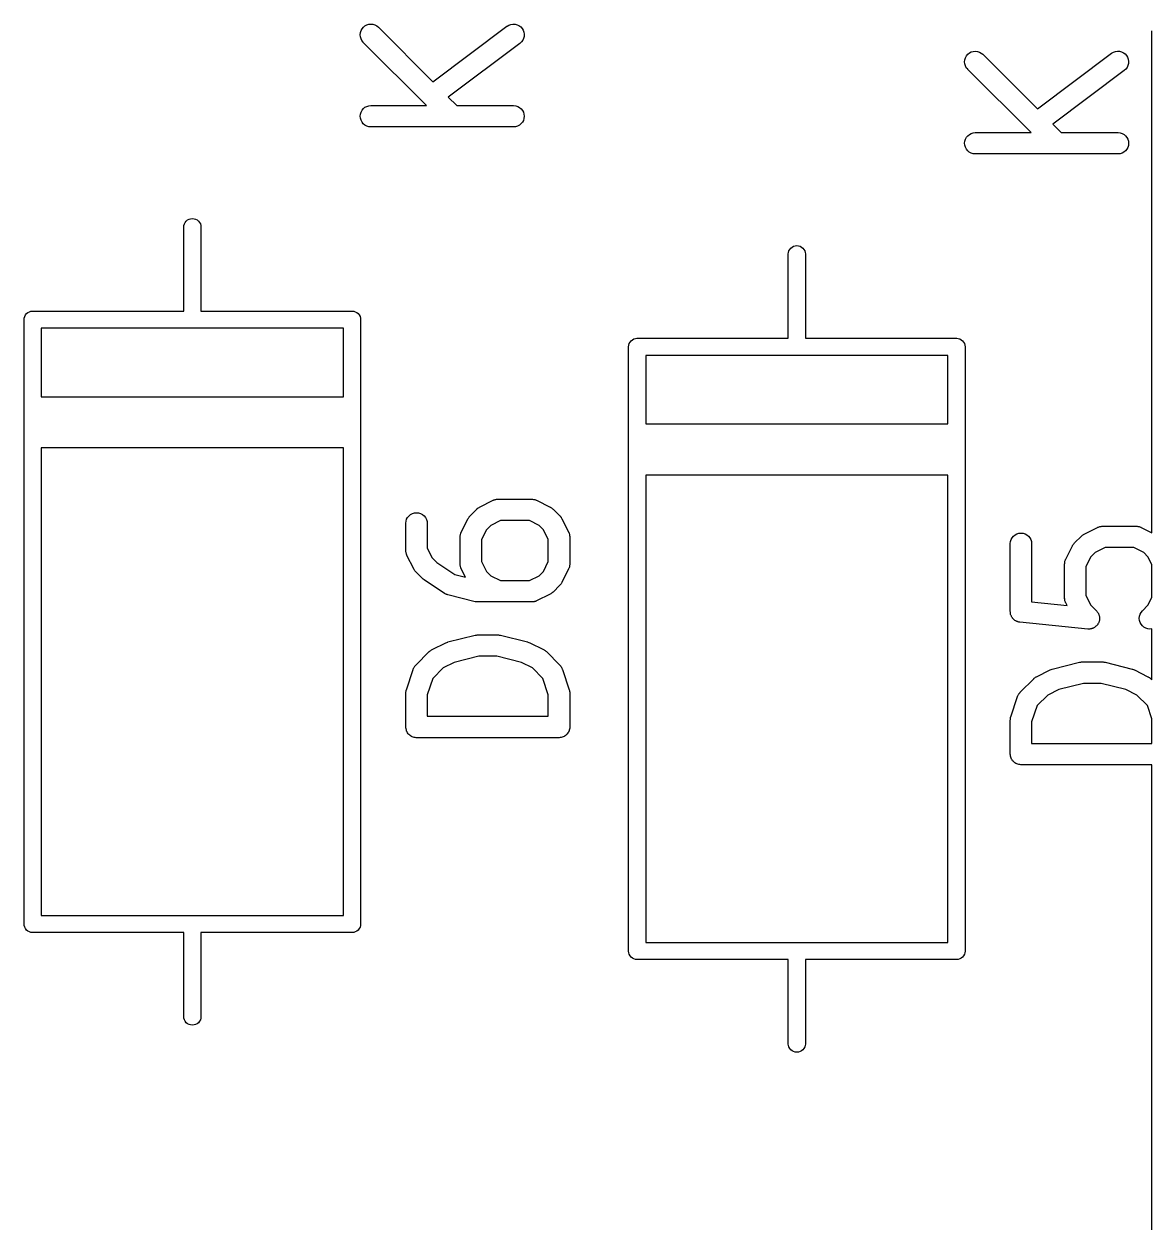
# Model space of a CAD drawing. Extents: x 88 to 197, y -105 to -93.
# Drawn here: x 181.39 to 189.3, y -103.65 to -95.19 of the extents above; entities that cross this region are included whole.
import ezdxf

# ---------------------------------------------------------------- set-up
doc = ezdxf.new("R2010")
doc.units = 0
doc.layers.add('BLACK', color=7, linetype='CONTINUOUS')

msp = doc.modelspace()

# ---------------------------------------------------------------- linework, layer by layer
at = {"layer": 'BLACK', "linetype": 'CONTINUOUS'}
for p, q in [((183.781, -95.1979), (183.794, -95.191)), ((183.794, -95.191), (183.808, -95.1869)), ((183.808, -95.1869), (183.823, -95.1855)), ((183.823, -95.1855), (183.837, -95.187)), ((183.837, -95.187), (183.851, -95.1912)), ((183.851, -95.1912), (183.864, -95.1982)), ((184.791, -95.1924), (184.805, -95.1876)), ((184.805, -95.1876), (184.819, -95.1855)), ((184.819, -95.1855), (184.834, -95.1863)), ((184.834, -95.1863), (184.848, -95.19)), ((184.848, -95.19), (184.861, -95.1963)), ((183.747, -95.2597), (183.749, -95.2451)), ((183.749, -95.2743), (183.747, -95.2597)), ((183.749, -95.2451), (183.753, -95.2312)), ((183.753, -95.2883), (183.749, -95.2743)), ((183.753, -95.2312), (183.76, -95.2183)), ((183.76, -95.2183), (183.77, -95.2071)), ((183.77, -95.2071), (183.781, -95.1979)), ((183.864, -95.1982), (183.875, -95.2074)), ((183.875, -95.2074), (184.258, -95.59)), ((184.258, -95.59), (184.777, -95.2005)), ((184.777, -95.2005), (184.778, -95.1999)), ((184.778, -95.1999), (184.791, -95.1924)), ((184.861, -95.1963), (184.873, -95.205)), ((184.873, -95.205), (184.883, -95.2159)), ((184.883, -95.2159), (184.89, -95.2285)), ((184.89, -95.2285), (184.895, -95.2422)), ((184.897, -95.2713), (184.893, -95.2855)), ((184.895, -95.2422), (184.897, -95.2567)), ((184.897, -95.2567), (184.897, -95.2713)), ((189.3, -95.245), (189.301, -95.2332)), ((189.3, -95.249), (189.3, -95.245)), ((189.3, -95.2501), (189.3, -95.249)), ((189.3, -98.7545), (189.3, -95.2501)), ((183.759, -95.3013), (183.753, -95.2883)), ((183.769, -95.3128), (183.759, -95.3013)), ((183.769, -95.3135), (183.769, -95.3128)), ((184.213, -95.7569), (183.769, -95.3135)), ((184.867, -95.3205), (184.365, -95.6972)), ((184.878, -95.3106), (184.867, -95.3205)), ((184.887, -95.2988), (184.878, -95.3106)), ((184.893, -95.2855), (184.887, -95.2988)), ((187.987, -95.4497), (187.989, -95.4351)), ((187.989, -95.4351), (187.993, -95.4212)), ((187.993, -95.4212), (188, -95.4083)), ((188, -95.4083), (188.01, -95.3971)), ((188.01, -95.3971), (188.021, -95.3879)), ((188.021, -95.3879), (188.034, -95.381)), ((188.034, -95.381), (188.048, -95.3769)), ((188.048, -95.3769), (188.063, -95.3755)), ((188.063, -95.3755), (188.077, -95.377)), ((188.077, -95.377), (188.091, -95.3812)), ((188.091, -95.3812), (188.104, -95.3882)), ((188.104, -95.3882), (188.115, -95.3974)), ((188.115, -95.3974), (188.498, -95.78)), ((188.498, -95.78), (189.017, -95.3905)), ((189.017, -95.3905), (189.018, -95.3899)), ((189.018, -95.3899), (189.031, -95.3824)), ((189.031, -95.3824), (189.045, -95.3776)), ((189.045, -95.3776), (189.059, -95.3755)), ((189.059, -95.3755), (189.074, -95.3763)), ((189.074, -95.3763), (189.088, -95.38)), ((189.088, -95.38), (189.101, -95.3863)), ((189.101, -95.3863), (189.113, -95.395)), ((189.113, -95.395), (189.123, -95.4059)), ((189.123, -95.4059), (189.13, -95.4185)), ((189.13, -95.4185), (189.135, -95.4322)), ((189.135, -95.4322), (189.137, -95.4467)), ((187.989, -95.4643), (187.987, -95.4497)), ((187.993, -95.4783), (187.989, -95.4643)), ((187.999, -95.4913), (187.993, -95.4783)), ((188.009, -95.5028), (187.999, -95.4913)), ((188.009, -95.5035), (188.009, -95.5028)), ((188.453, -95.9469), (188.009, -95.5035)), ((189.107, -95.5105), (188.605, -95.8872)), ((189.118, -95.5006), (189.107, -95.5105)), ((189.127, -95.4888), (189.118, -95.5006)), ((189.133, -95.4755), (189.127, -95.4888)), ((189.137, -95.4613), (189.133, -95.4755)), ((189.137, -95.4467), (189.137, -95.4613)), ((184.365, -95.6972), (184.425, -95.7569)), ((183.76, -95.79), (183.77, -95.7787)), ((183.77, -95.7787), (183.781, -95.7694)), ((183.781, -95.7694), (183.794, -95.7626)), ((183.794, -95.7626), (183.808, -95.7583)), ((183.808, -95.7583), (183.822, -95.7569)), ((183.822, -95.7569), (184.213, -95.7569)), ((184.425, -95.7569), (184.822, -95.7569)), ((184.822, -95.7569), (184.823, -95.7569)), ((184.823, -95.7569), (184.838, -95.7585)), ((184.838, -95.7585), (184.852, -95.763)), ((184.852, -95.763), (184.865, -95.77)), ((184.865, -95.77), (184.876, -95.7794)), ((184.876, -95.7794), (184.885, -95.7908)), ((183.747, -95.8314), (183.749, -95.8168)), ((183.749, -95.846), (183.747, -95.8314)), ((183.749, -95.8168), (183.753, -95.8028)), ((183.753, -95.86), (183.749, -95.846)), ((183.753, -95.8028), (183.76, -95.79)), ((183.76, -95.873), (183.753, -95.86)), ((184.885, -95.7908), (184.892, -95.8038)), ((184.892, -95.861), (184.885, -95.8738)), ((184.892, -95.8038), (184.896, -95.8178)), ((184.896, -95.847), (184.892, -95.861)), ((184.896, -95.8178), (184.897, -95.8324)), ((184.897, -95.8324), (184.896, -95.847)), ((183.769, -95.8844), (183.76, -95.873)), ((183.78, -95.8938), (183.769, -95.8844)), ((183.793, -95.9008), (183.78, -95.8938)), ((183.807, -95.9053), (183.793, -95.9008)), ((183.821, -95.9069), (183.807, -95.9053)), ((183.822, -95.9069), (183.821, -95.9069)), ((184.822, -95.9069), (183.822, -95.9069)), ((184.837, -95.9055), (184.822, -95.9069)), ((184.851, -95.9012), (184.837, -95.9055)), ((184.864, -95.8944), (184.851, -95.9012)), ((184.875, -95.8851), (184.864, -95.8944)), ((184.885, -95.8738), (184.875, -95.8851)), ((188.021, -95.9594), (188.034, -95.9526)), ((188.034, -95.9526), (188.048, -95.9483)), ((188.048, -95.9483), (188.062, -95.9469)), ((188.062, -95.9469), (188.453, -95.9469)), ((188.605, -95.8872), (188.665, -95.9469)), ((188.665, -95.9469), (189.062, -95.9469)), ((189.062, -95.9469), (189.063, -95.9469)), ((189.063, -95.9469), (189.078, -95.9485)), ((189.078, -95.9485), (189.092, -95.953)), ((189.092, -95.953), (189.105, -95.96)), ((187.987, -96.0214), (187.989, -96.0068)), ((187.989, -96.036), (187.987, -96.0214)), ((187.989, -96.0068), (187.993, -95.9928)), ((187.993, -96.05), (187.989, -96.036)), ((187.993, -95.9928), (188, -95.98)), ((188, -95.98), (188.01, -95.9687)), ((188.01, -95.9687), (188.021, -95.9594)), ((189.105, -95.96), (189.116, -95.9694)), ((189.116, -95.9694), (189.125, -95.9808)), ((189.125, -95.9808), (189.132, -95.9938)), ((189.132, -95.9938), (189.136, -96.0078)), ((189.136, -96.037), (189.132, -96.051)), ((189.136, -96.0078), (189.137, -96.0224)), ((189.137, -96.0224), (189.136, -96.037)), ((188, -96.063), (187.993, -96.05)), ((188.009, -96.0744), (188, -96.063)), ((188.02, -96.0838), (188.009, -96.0744)), ((188.033, -96.0908), (188.02, -96.0838)), ((188.047, -96.0953), (188.033, -96.0908)), ((188.061, -96.0969), (188.047, -96.0953)), ((188.062, -96.0969), (188.061, -96.0969)), ((189.062, -96.0969), (188.062, -96.0969)), ((189.077, -96.0955), (189.062, -96.0969)), ((189.091, -96.0912), (189.077, -96.0955)), ((189.104, -96.0844), (189.091, -96.0912)), ((189.115, -96.0751), (189.104, -96.0844)), ((189.125, -96.0638), (189.115, -96.0751)), ((189.132, -96.051), (189.125, -96.0638)), ((182.51, -96.6071), (182.511, -96.5982)), ((182.51, -97.2), (182.51, -96.6071)), ((182.511, -96.5982), (182.514, -96.5869)), ((182.514, -96.5869), (182.52, -96.5765)), ((182.52, -96.5765), (182.527, -96.5674)), ((182.527, -96.5674), (182.537, -96.5599)), ((182.537, -96.5599), (182.547, -96.5543)), ((182.547, -96.5543), (182.558, -96.5509)), ((182.558, -96.5509), (182.57, -96.5497)), ((182.57, -96.5497), (182.582, -96.5509)), ((182.582, -96.5509), (182.593, -96.5543)), ((182.593, -96.5543), (182.603, -96.5599)), ((182.603, -96.5599), (182.613, -96.5674)), ((182.613, -96.5674), (182.62, -96.5765)), ((182.62, -96.5765), (182.626, -96.5869)), ((182.626, -96.5869), (182.629, -96.5982)), ((182.629, -96.5982), (182.63, -96.6071)), ((182.63, -96.6071), (182.63, -97.2)), ((186.75, -96.7971), (186.751, -96.7882)), ((186.75, -97.39), (186.75, -96.7971)), ((186.751, -96.7882), (186.754, -96.7769)), ((186.754, -96.7769), (186.76, -96.7665)), ((186.76, -96.7665), (186.767, -96.7574)), ((186.767, -96.7574), (186.777, -96.7499)), ((186.777, -96.7499), (186.787, -96.7443)), ((186.787, -96.7443), (186.798, -96.7409)), ((186.798, -96.7409), (186.81, -96.7397)), ((186.81, -96.7397), (186.822, -96.7409)), ((186.822, -96.7409), (186.833, -96.7443)), ((186.833, -96.7443), (186.843, -96.7499)), ((186.843, -96.7499), (186.853, -96.7574)), ((186.853, -96.7574), (186.86, -96.7665)), ((186.86, -96.7665), (186.866, -96.7769)), ((186.866, -96.7769), (186.869, -96.7882)), ((186.869, -96.7882), (186.87, -96.7971)), ((186.87, -96.7971), (186.87, -97.39)), ((181.4, -97.2265), (181.407, -97.2174)), ((181.407, -97.2174), (181.417, -97.2099)), ((181.417, -97.2099), (181.427, -97.2043)), ((181.427, -97.2043), (181.438, -97.2009)), ((181.438, -97.2009), (181.447, -97.2)), ((181.447, -97.2), (181.45, -97.1997)), ((181.45, -97.1997), (181.453, -97.2)), ((181.453, -97.2), (182.51, -97.2)), ((182.63, -97.2), (183.687, -97.2)), ((183.687, -97.2), (183.69, -97.1997)), ((183.69, -97.1997), (183.702, -97.2009)), ((183.702, -97.2009), (183.713, -97.2043)), ((183.713, -97.2043), (183.723, -97.2099)), ((183.723, -97.2099), (183.733, -97.2174)), ((183.733, -97.2174), (183.74, -97.2265)), ((181.39, -97.26), (181.391, -97.2482)), ((181.39, -97.2629), (181.39, -97.26)), ((181.39, -97.8571), (181.39, -97.2629)), ((181.391, -97.2482), (181.394, -97.2369)), ((181.394, -97.2369), (181.4, -97.2265)), ((183.74, -97.2265), (183.746, -97.2369)), ((183.746, -97.2369), (183.749, -97.2482)), ((183.749, -97.2482), (183.75, -97.2556)), ((183.75, -97.2556), (183.75, -97.26)), ((183.75, -97.26), (183.75, -97.2629)), ((183.75, -97.2629), (183.75, -97.8571)), ((182.567, -97.32), (181.51, -97.32)), ((181.51, -97.32), (181.51, -97.8)), ((182.57, -97.3203), (182.567, -97.32)), ((182.573, -97.32), (182.57, -97.3203)), ((183.63, -97.32), (182.573, -97.32)), ((183.63, -97.8), (183.63, -97.32)), ((185.667, -97.3943), (185.678, -97.3909)), ((185.678, -97.3909), (185.687, -97.39)), ((185.687, -97.39), (185.69, -97.3897)), ((185.69, -97.3897), (185.693, -97.39)), ((185.693, -97.39), (186.75, -97.39)), ((186.87, -97.39), (187.927, -97.39)), ((187.927, -97.39), (187.93, -97.3897)), ((187.93, -97.3897), (187.933, -97.39)), ((187.933, -97.39), (187.942, -97.3909)), ((187.942, -97.3909), (187.953, -97.3943)), ((185.63, -97.45), (185.631, -97.4382)), ((185.63, -97.4529), (185.63, -97.45)), ((185.63, -98.0471), (185.63, -97.4529)), ((185.631, -97.4382), (185.634, -97.4269)), ((185.634, -97.4269), (185.64, -97.4165)), ((185.64, -97.4165), (185.647, -97.4074)), ((185.647, -97.4074), (185.657, -97.3999)), ((185.657, -97.3999), (185.667, -97.3943)), ((187.953, -97.3943), (187.963, -97.3999)), ((187.963, -97.3999), (187.973, -97.4074)), ((187.973, -97.4074), (187.98, -97.4165)), ((187.98, -97.4165), (187.986, -97.4269)), ((187.986, -97.4269), (187.989, -97.4382)), ((187.989, -97.4382), (187.99, -97.45)), ((187.99, -97.45), (187.99, -97.4529)), ((187.99, -97.4529), (187.99, -98.0471)), ((186.807, -97.51), (185.75, -97.51)), ((185.75, -97.51), (185.75, -97.99)), ((186.81, -97.5103), (186.807, -97.51)), ((186.813, -97.51), (186.81, -97.5103)), ((187.87, -97.51), (186.813, -97.51)), ((187.87, -97.99), (187.87, -97.51)), ((181.51, -97.8), (183.63, -97.8)), ((181.39, -97.86), (181.39, -97.8571)), ((181.39, -97.8629), (181.39, -97.86)), ((181.39, -97.9771), (181.39, -97.8629)), ((183.75, -97.8571), (183.75, -97.86)), ((183.75, -97.86), (183.75, -97.8629)), ((183.75, -97.8629), (183.75, -97.9771)), ((181.39, -97.98), (181.39, -97.9771)), ((181.39, -97.9829), (181.39, -97.98)), ((181.39, -98.0971), (181.39, -97.9829)), ((183.75, -97.9771), (183.75, -97.98)), ((183.75, -97.98), (183.75, -97.9829)), ((183.75, -97.9829), (183.75, -98.0971)), ((185.63, -98.05), (185.63, -98.0471)), ((185.63, -98.0529), (185.63, -98.05)), ((185.63, -98.1671), (185.63, -98.0529)), ((185.75, -97.99), (187.87, -97.99)), ((187.99, -98.0471), (187.99, -98.05)), ((187.99, -98.05), (187.99, -98.0529)), ((187.99, -98.0529), (187.99, -98.1671)), ((181.39, -98.1), (181.39, -98.0971)), ((181.39, -98.1029), (181.39, -98.1)), ((181.39, -101.497), (181.39, -98.1029)), ((183.75, -98.0971), (183.75, -98.1)), ((183.75, -98.1), (183.75, -98.1029)), ((183.75, -98.1029), (183.75, -101.497)), ((181.51, -98.16), (181.51, -101.44)), ((183.63, -98.16), (181.51, -98.16)), ((183.63, -101.44), (183.63, -98.16)), ((185.63, -98.17), (185.63, -98.1671)), ((185.63, -98.1729), (185.63, -98.17)), ((185.63, -98.2871), (185.63, -98.1729)), ((187.99, -98.1671), (187.99, -98.17)), ((187.99, -98.17), (187.99, -98.1729)), ((187.99, -98.1729), (187.99, -98.2871)), ((185.63, -98.29), (185.63, -98.2871)), ((185.63, -98.2929), (185.63, -98.29)), ((185.63, -101.687), (185.63, -98.2929)), ((187.99, -98.2871), (187.99, -98.29)), ((187.99, -98.29), (187.99, -98.2929)), ((187.99, -98.2929), (187.99, -101.687)), ((185.75, -98.35), (185.75, -101.63)), ((187.87, -98.35), (185.75, -98.35)), ((187.87, -101.63), (187.87, -98.35)), ((184.581, -98.5771), (184.585, -98.5748)), ((184.585, -98.5748), (184.68, -98.5272)), ((184.68, -98.5272), (184.681, -98.5267)), ((184.681, -98.5267), (184.683, -98.526)), ((184.683, -98.526), (184.685, -98.5249)), ((184.685, -98.5249), (184.69, -98.5235)), ((184.69, -98.5235), (184.695, -98.5217)), ((184.695, -98.5217), (184.697, -98.5214)), ((184.697, -98.5214), (184.699, -98.5207)), ((184.699, -98.5207), (184.704, -98.5202)), ((184.704, -98.5202), (184.709, -98.5194)), ((184.709, -98.5194), (184.712, -98.5195)), ((184.712, -98.5195), (184.714, -98.5193)), ((184.714, -98.5193), (184.952, -98.5193)), ((184.952, -98.5193), (184.953, -98.5193)), ((184.953, -98.5193), (184.955, -98.5195)), ((184.955, -98.5195), (184.957, -98.5195)), ((184.957, -98.5195), (184.962, -98.5204)), ((184.962, -98.5204), (184.967, -98.5209)), ((184.967, -98.5209), (184.97, -98.5216)), ((184.97, -98.5216), (184.972, -98.522)), ((184.972, -98.522), (184.977, -98.5238)), ((184.977, -98.5238), (184.981, -98.5253)), ((184.981, -98.5253), (184.983, -98.5264)), ((184.983, -98.5264), (184.985, -98.5272)), ((184.985, -98.5272), (185.081, -98.5748)), ((185.081, -98.5748), (185.082, -98.5753)), ((185.082, -98.5753), (185.085, -98.5776)), ((184.069, -98.6739), (184.073, -98.66)), ((184.073, -98.66), (184.08, -98.6471)), ((184.08, -98.6471), (184.09, -98.6359)), ((184.09, -98.6359), (184.101, -98.6268)), ((184.101, -98.6268), (184.114, -98.62)), ((184.114, -98.62), (184.128, -98.6159)), ((184.128, -98.6159), (184.143, -98.6145)), ((184.143, -98.6145), (184.157, -98.6161)), ((184.157, -98.6161), (184.171, -98.6204)), ((184.171, -98.6204), (184.184, -98.6273)), ((184.184, -98.6273), (184.196, -98.6367)), ((184.196, -98.6367), (184.205, -98.648)), ((184.205, -98.648), (184.212, -98.6609)), ((184.212, -98.6609), (184.216, -98.675)), ((184.456, -98.7512), (184.504, -98.656)), ((184.504, -98.655), (184.507, -98.6515)), ((184.504, -98.656), (184.504, -98.655)), ((184.507, -98.6515), (184.509, -98.6478)), ((184.509, -98.6478), (184.511, -98.6454)), ((184.511, -98.6454), (184.512, -98.6428)), ((184.512, -98.6428), (184.515, -98.6397)), ((184.515, -98.6397), (184.518, -98.6365)), ((184.518, -98.6365), (184.566, -98.5889)), ((184.566, -98.5881), (184.57, -98.5855)), ((184.566, -98.5889), (184.566, -98.5881)), ((184.57, -98.5855), (184.573, -98.5826)), ((184.573, -98.5826), (184.575, -98.581)), ((184.575, -98.581), (184.578, -98.579)), ((184.578, -98.579), (184.581, -98.5771)), ((185.085, -98.5776), (185.089, -98.5796)), ((185.089, -98.5796), (185.091, -98.5816)), ((185.091, -98.5816), (185.094, -98.5833)), ((185.094, -98.5833), (185.097, -98.5862)), ((185.097, -98.5862), (185.1, -98.5889)), ((185.1, -98.5889), (185.148, -98.6365)), ((185.148, -98.6365), (185.149, -98.6372)), ((185.149, -98.6372), (185.151, -98.6405)), ((185.151, -98.6405), (185.154, -98.6436)), ((185.154, -98.6436), (185.156, -98.6462)), ((185.156, -98.6462), (185.158, -98.6487)), ((185.158, -98.6487), (185.16, -98.6524)), ((185.16, -98.6524), (185.162, -98.656)), ((185.162, -98.656), (185.209, -98.7512)), ((184.067, -98.6885), (184.069, -98.6739)), ((184.067, -98.6895), (184.067, -98.6885)), ((184.067, -98.88), (184.067, -98.6895)), ((184.216, -98.675), (184.217, -98.6895)), ((184.217, -98.6895), (184.217, -98.8623)), ((184.633, -98.7339), (184.598, -98.8025)), ((184.663, -98.7035), (184.633, -98.7339)), ((184.732, -98.6693), (184.663, -98.7035)), ((184.934, -98.6693), (184.732, -98.6693)), ((185.003, -98.7035), (184.934, -98.6693)), ((185.033, -98.7339), (185.003, -98.7035)), ((185.067, -98.8025), (185.033, -98.7339)), ((188.825, -98.7648), (188.92, -98.7172)), ((188.92, -98.7172), (188.921, -98.7167)), ((188.921, -98.7167), (188.923, -98.716)), ((188.923, -98.716), (188.925, -98.7149)), ((188.925, -98.7149), (188.93, -98.7135)), ((188.93, -98.7135), (188.935, -98.7117)), ((188.935, -98.7117), (188.937, -98.7114)), ((188.937, -98.7114), (188.939, -98.7107)), ((188.939, -98.7107), (188.944, -98.7102)), ((188.944, -98.7102), (188.949, -98.7094)), ((188.949, -98.7094), (188.952, -98.7095)), ((188.952, -98.7095), (188.954, -98.7093)), ((188.954, -98.7093), (189.192, -98.7093)), ((189.192, -98.7093), (189.193, -98.7093)), ((189.193, -98.7093), (189.195, -98.7095)), ((189.195, -98.7095), (189.197, -98.7095)), ((189.197, -98.7095), (189.202, -98.7104)), ((189.202, -98.7104), (189.207, -98.7109)), ((189.207, -98.7109), (189.21, -98.7116)), ((189.21, -98.7116), (189.212, -98.712)), ((189.212, -98.712), (189.217, -98.7138)), ((189.217, -98.7138), (189.221, -98.7154)), ((189.221, -98.7154), (189.223, -98.7164)), ((189.223, -98.7164), (189.225, -98.7172)), ((189.225, -98.7172), (189.3, -98.7545)), ((184.448, -98.7837), (184.449, -98.7815)), ((184.448, -98.7848), (184.448, -98.7837)), ((184.448, -98.9752), (184.448, -98.7848)), ((184.449, -98.7743), (184.45, -98.7692)), ((184.449, -98.7793), (184.449, -98.7743)), ((184.449, -98.7815), (184.449, -98.7793)), ((184.45, -98.7692), (184.451, -98.7671)), ((184.451, -98.7649), (184.453, -98.7601)), ((184.451, -98.7671), (184.451, -98.7649)), ((184.453, -98.7601), (184.454, -98.7552)), ((184.454, -98.7552), (184.455, -98.7533)), ((184.455, -98.7533), (184.456, -98.7512)), ((184.598, -98.8025), (184.598, -98.9575)), ((185.067, -98.9575), (185.067, -98.8025)), ((185.209, -98.7512), (185.21, -98.7522)), ((185.21, -98.7522), (185.211, -98.7542)), ((185.211, -98.7542), (185.212, -98.7562)), ((185.212, -98.7562), (185.213, -98.7611)), ((185.213, -98.7611), (185.215, -98.7659)), ((185.215, -98.7659), (185.215, -98.7681)), ((185.215, -98.7681), (185.216, -98.7702)), ((185.216, -98.7702), (185.216, -98.7753)), ((185.216, -98.7753), (185.217, -98.7804)), ((185.217, -98.7804), (185.217, -98.7826)), ((185.217, -98.7826), (185.217, -98.7848)), ((185.217, -98.7848), (185.217, -98.9752)), ((188.307, -98.8309), (188.309, -98.8163)), ((188.309, -98.8163), (188.313, -98.8024)), ((188.313, -98.8024), (188.32, -98.7895)), ((188.32, -98.7895), (188.33, -98.7783)), ((188.33, -98.7783), (188.341, -98.7691)), ((188.341, -98.7691), (188.354, -98.7624)), ((188.354, -98.7624), (188.368, -98.7582)), ((188.368, -98.7582), (188.383, -98.7569)), ((188.383, -98.7569), (188.397, -98.7584)), ((188.397, -98.7584), (188.411, -98.7628)), ((188.411, -98.7628), (188.424, -98.7697)), ((188.424, -98.7697), (188.436, -98.7791)), ((188.436, -98.7791), (188.445, -98.7904)), ((188.445, -98.7904), (188.452, -98.8033)), ((188.452, -98.8033), (188.456, -98.8173)), ((188.456, -98.8173), (188.457, -98.8319)), ((188.752, -98.8328), (188.755, -98.8297)), ((188.755, -98.8297), (188.758, -98.8265)), ((188.758, -98.8265), (188.806, -98.7789)), ((188.806, -98.7781), (188.81, -98.7755)), ((188.806, -98.7789), (188.806, -98.7781)), ((188.81, -98.7755), (188.813, -98.7726)), ((188.813, -98.7726), (188.815, -98.7709)), ((188.815, -98.7709), (188.818, -98.769)), ((188.818, -98.769), (188.821, -98.7671)), ((188.821, -98.7671), (188.825, -98.7648)), ((184.068, -98.8822), (184.067, -98.88)), ((184.068, -98.8844), (184.068, -98.8822)), ((184.068, -98.8895), (184.068, -98.8844)), ((184.069, -98.8946), (184.068, -98.8895)), ((184.069, -98.8967), (184.069, -98.8946)), ((184.07, -98.8989), (184.069, -98.8967)), ((184.072, -98.9037), (184.07, -98.8989)), ((184.073, -98.9086), (184.072, -98.9037)), ((184.074, -98.9105), (184.073, -98.9086)), ((184.075, -98.9126), (184.074, -98.9105)), ((184.075, -98.9135), (184.075, -98.9126)), ((184.123, -99.0088), (184.075, -98.9135)), ((184.217, -98.8623), (184.252, -98.9308)), ((188.307, -98.8319), (188.307, -98.8309)), ((188.307, -99.3081), (188.307, -98.8319)), ((188.457, -98.8319), (188.457, -99.2402)), ((188.696, -98.9412), (188.744, -98.846)), ((188.744, -98.845), (188.747, -98.8415)), ((188.744, -98.846), (188.744, -98.845)), ((188.747, -98.8415), (188.749, -98.8378)), ((188.749, -98.8378), (188.751, -98.8354)), ((188.751, -98.8354), (188.752, -98.8328)), ((188.903, -98.8935), (188.873, -98.9239)), ((188.972, -98.8593), (188.903, -98.8935)), ((189.174, -98.8593), (188.972, -98.8593)), ((189.243, -98.8935), (189.174, -98.8593)), ((189.273, -98.9239), (189.243, -98.8935)), ((184.252, -98.9308), (184.285, -98.9646)), ((184.285, -98.9646), (184.411, -99.0485)), ((184.449, -98.9774), (184.448, -98.9752)), ((184.448, -98.9796), (184.449, -98.9774)), ((184.449, -98.9847), (184.448, -98.9796)), ((184.45, -98.9898), (184.449, -98.9847)), ((184.45, -98.9919), (184.45, -98.9898)), ((184.451, -98.9941), (184.45, -98.9919)), ((184.453, -98.9989), (184.451, -98.9941)), ((184.454, -99.0038), (184.453, -98.9989)), ((184.598, -98.9575), (184.633, -99.026)), ((185.033, -99.026), (185.067, -98.9575)), ((185.215, -98.9951), (185.213, -98.9999)), ((185.216, -98.9908), (185.215, -98.9929)), ((185.215, -98.9929), (185.215, -98.9951)), ((185.217, -98.9807), (185.216, -98.9857)), ((185.216, -98.9857), (185.216, -98.9908)), ((185.217, -98.9752), (185.217, -98.9763)), ((185.217, -98.9763), (185.217, -98.9785)), ((185.217, -98.9785), (185.217, -98.9807)), ((188.688, -98.9737), (188.689, -98.9715)), ((188.688, -98.9748), (188.688, -98.9737)), ((188.688, -99.2129), (188.688, -98.9748)), ((188.689, -98.9643), (188.69, -98.9592)), ((188.689, -98.9693), (188.689, -98.9643)), ((188.689, -98.9715), (188.689, -98.9693)), ((188.69, -98.9592), (188.691, -98.9571)), ((188.691, -98.9549), (188.693, -98.9501)), ((188.691, -98.9571), (188.691, -98.9549)), ((188.693, -98.9501), (188.694, -98.9452)), ((188.694, -98.9452), (188.695, -98.9433)), ((188.695, -98.9433), (188.696, -98.9412)), ((188.873, -98.9239), (188.838, -98.9925)), ((188.838, -98.9925), (188.838, -99.1952)), ((189.3, -98.9777), (189.273, -98.9239)), ((189.3, -99.2099), (189.3, -98.9777)), ((184.125, -99.0123), (184.123, -99.0088)), ((184.127, -99.0161), (184.125, -99.0123)), ((184.129, -99.0185), (184.127, -99.0161)), ((184.131, -99.0212), (184.129, -99.0185)), ((184.134, -99.0242), (184.131, -99.0212)), ((184.136, -99.0275), (184.134, -99.0242)), ((184.137, -99.0283), (184.136, -99.0275)), ((184.185, -99.0759), (184.137, -99.0283)), ((184.19, -99.0802), (184.185, -99.0759)), ((184.195, -99.0847), (184.19, -99.0802)), ((184.411, -99.0485), (184.485, -99.067)), ((184.455, -99.0058), (184.454, -99.0038)), ((184.456, -99.0078), (184.455, -99.0058)), ((184.456, -99.0088), (184.456, -99.0078)), ((184.485, -99.067), (184.456, -99.0088)), ((184.633, -99.026), (184.663, -99.0565)), ((184.663, -99.0565), (184.732, -99.0907)), ((184.934, -99.0907), (185.003, -99.0565)), ((185.003, -99.0565), (185.033, -99.026)), ((185.209, -99.0088), (185.162, -99.104)), ((185.21, -99.0067), (185.209, -99.0088)), ((185.211, -99.0048), (185.21, -99.0067)), ((185.213, -98.9999), (185.211, -99.0048)), ((184.196, -99.0852), (184.195, -99.0847)), ((184.196, -99.0853), (184.196, -99.0852)), ((184.196, -99.0852), (184.196, -99.0852)), ((184.196, -99.0852), (184.196, -99.0852)), ((184.339, -99.1805), (184.196, -99.0853)), ((184.732, -99.0907), (184.934, -99.0907)), ((185.148, -99.1235), (185.1, -99.1711)), ((185.15, -99.1203), (185.148, -99.1235)), ((185.153, -99.1172), (185.15, -99.1203)), ((185.155, -99.1146), (185.153, -99.1172)), ((185.157, -99.1122), (185.155, -99.1146)), ((185.159, -99.1085), (185.157, -99.1122)), ((185.161, -99.105), (185.159, -99.1085)), ((185.162, -99.104), (185.161, -99.105)), ((184.343, -99.1829), (184.339, -99.1805)), ((184.348, -99.1855), (184.343, -99.1829)), ((184.35, -99.1863), (184.348, -99.1855)), ((184.352, -99.1874), (184.35, -99.1863)), ((184.357, -99.1888), (184.352, -99.1874)), ((184.361, -99.1906), (184.357, -99.1888)), ((184.362, -99.1909), (184.361, -99.1906)), ((184.553, -99.2385), (184.362, -99.1909)), ((184.554, -99.2387), (184.553, -99.2385)), ((184.555, -99.2391), (184.554, -99.2387)), ((184.561, -99.2397), (184.555, -99.2391)), ((184.567, -99.2406), (184.561, -99.2397)), ((184.569, -99.2406), (184.567, -99.2406)), ((184.57, -99.2407), (184.569, -99.2406)), ((184.571, -99.2407), (184.57, -99.2407)), ((184.952, -99.2407), (184.571, -99.2407)), ((184.954, -99.2405), (184.952, -99.2407)), ((184.956, -99.2406), (184.954, -99.2405)), ((184.961, -99.2398), (184.956, -99.2406)), ((184.966, -99.2393), (184.961, -99.2398)), ((184.969, -99.2386), (184.966, -99.2393)), ((184.971, -99.2383), (184.969, -99.2386)), ((184.976, -99.2365), (184.971, -99.2383)), ((184.98, -99.2351), (184.976, -99.2365)), ((184.982, -99.234), (184.98, -99.2351)), ((184.985, -99.2333), (184.982, -99.234)), ((185.081, -99.1852), (184.985, -99.2328)), ((184.985, -99.2328), (184.985, -99.2333)), ((185.084, -99.1829), (185.081, -99.1852)), ((185.088, -99.181), (185.084, -99.1829)), ((185.09, -99.179), (185.088, -99.181)), ((185.093, -99.1774), (185.09, -99.179)), ((185.096, -99.1745), (185.093, -99.1774)), ((185.099, -99.1719), (185.096, -99.1745)), ((185.1, -99.1711), (185.099, -99.1719)), ((188.457, -99.2402), (188.706, -99.265)), ((188.689, -99.2151), (188.688, -99.2129)), ((188.688, -99.2173), (188.689, -99.2151)), ((188.689, -99.2223), (188.688, -99.2173)), ((188.69, -99.2274), (188.689, -99.2223)), ((188.69, -99.2295), (188.69, -99.2274)), ((188.691, -99.2317), (188.69, -99.2295)), ((188.693, -99.2365), (188.691, -99.2317)), ((188.694, -99.2414), (188.693, -99.2365)), ((188.695, -99.2434), (188.694, -99.2414)), ((188.696, -99.2455), (188.695, -99.2434)), ((188.696, -99.2464), (188.696, -99.2455)), ((188.706, -99.265), (188.696, -99.2464)), ((188.838, -99.1952), (188.873, -99.2637)), ((189.273, -99.2637), (189.3, -99.2099)), ((188.308, -99.3114), (188.307, -99.3081)), ((188.308, -99.3147), (188.308, -99.3114)), ((188.308, -99.3187), (188.308, -99.3147)), ((188.309, -99.3227), (188.308, -99.3187)), ((188.31, -99.3259), (188.309, -99.3227)), ((188.31, -99.3291), (188.31, -99.3259)), ((188.312, -99.3328), (188.31, -99.3291)), ((188.313, -99.3367), (188.312, -99.3328)), ((188.315, -99.3396), (188.313, -99.3367)), ((188.873, -99.2637), (188.912, -99.3027)), ((188.912, -99.3027), (188.912, -99.3034)), ((188.912, -99.3034), (188.915, -99.3062)), ((188.915, -99.3062), (188.917, -99.3088)), ((188.917, -99.3088), (188.919, -99.312)), ((188.919, -99.312), (188.921, -99.3149)), ((188.921, -99.3149), (188.923, -99.3181)), ((188.923, -99.3181), (188.925, -99.3211)), ((188.925, -99.3211), (188.926, -99.3246)), ((188.926, -99.3246), (188.928, -99.3279)), ((188.928, -99.3279), (188.929, -99.3313)), ((188.929, -99.3313), (188.931, -99.3347)), ((188.931, -99.3347), (188.931, -99.3383)), ((189.214, -99.3409), (189.218, -99.3269)), ((189.218, -99.3269), (189.225, -99.314)), ((189.225, -99.314), (189.234, -99.3027)), ((189.234, -99.3027), (189.273, -99.2637)), ((188.316, -99.3427), (188.315, -99.3396)), ((188.318, -99.3461), (188.316, -99.3427)), ((188.32, -99.3496), (188.318, -99.3461)), ((188.322, -99.3522), (188.32, -99.3496)), ((188.324, -99.355), (188.322, -99.3522)), ((188.327, -99.3578), (188.324, -99.355)), ((188.329, -99.3609), (188.327, -99.3578)), ((188.332, -99.3631), (188.329, -99.3609)), ((188.334, -99.3655), (188.332, -99.3631)), ((188.337, -99.3677), (188.334, -99.3655)), ((188.34, -99.3703), (188.337, -99.3677)), ((188.343, -99.3719), (188.34, -99.3703)), ((188.346, -99.3737), (188.343, -99.3719)), ((188.35, -99.3753), (188.346, -99.3737)), ((188.353, -99.3772), (188.35, -99.3753)), ((188.357, -99.3782), (188.353, -99.3772)), ((188.36, -99.3795), (188.357, -99.3782)), ((188.363, -99.3804), (188.36, -99.3795)), ((188.367, -99.3816), (188.363, -99.3804)), ((188.371, -99.3819), (188.367, -99.3816)), ((188.374, -99.3826), (188.371, -99.3819)), ((188.375, -99.3827), (188.374, -99.3826)), ((188.851, -99.4303), (188.375, -99.3827)), ((188.894, -99.422), (188.89, -99.4234)), ((188.897, -99.42), (188.894, -99.422)), ((188.9, -99.4183), (188.897, -99.42)), ((188.903, -99.416), (188.9, -99.4183)), ((188.906, -99.4139), (188.903, -99.416)), ((188.908, -99.4114), (188.906, -99.4139)), ((188.911, -99.4091), (188.908, -99.4114)), ((188.914, -99.4063), (188.911, -99.4091)), ((188.916, -99.4036), (188.914, -99.4063)), ((188.918, -99.4006), (188.916, -99.4036)), ((188.921, -99.3979), (188.918, -99.4006)), ((188.922, -99.3946), (188.921, -99.3979)), ((188.924, -99.3915), (188.922, -99.3946)), ((188.926, -99.3882), (188.924, -99.3915)), ((188.928, -99.385), (188.926, -99.3882)), ((188.929, -99.3815), (188.928, -99.385)), ((188.93, -99.378), (188.929, -99.3815)), ((188.931, -99.3745), (188.93, -99.378)), ((188.931, -99.3383), (188.932, -99.3419)), ((188.932, -99.3711), (188.931, -99.3745)), ((188.932, -99.3419), (188.933, -99.3455)), ((188.933, -99.3637), (188.932, -99.3674)), ((188.932, -99.3674), (188.932, -99.3711)), ((188.933, -99.3455), (188.933, -99.3491)), ((188.933, -99.3491), (188.933, -99.3528)), ((188.933, -99.3528), (188.934, -99.3565)), ((188.934, -99.3565), (188.933, -99.3601)), ((188.933, -99.3601), (188.933, -99.3637)), ((189.212, -99.3555), (189.214, -99.3409)), ((189.214, -99.37), (189.212, -99.3555)), ((189.218, -99.3841), (189.214, -99.37)), ((189.225, -99.397), (189.218, -99.3841)), ((189.234, -99.4084), (189.225, -99.397)), ((189.245, -99.4177), (189.234, -99.4084)), ((189.258, -99.4248), (189.245, -99.4177)), ((184.362, -99.5215), (184.553, -99.4739)), ((184.553, -99.4739), (184.554, -99.4737)), ((184.554, -99.4737), (184.555, -99.4735)), ((184.555, -99.4735), (184.556, -99.4731)), ((184.556, -99.4731), (184.562, -99.4725)), ((184.562, -99.4725), (184.568, -99.4717)), ((184.568, -99.4717), (184.57, -99.4718)), ((184.57, -99.4718), (184.571, -99.4717)), ((184.571, -99.4717), (184.714, -99.4717)), ((184.714, -99.4717), (184.715, -99.4717)), ((184.715, -99.4717), (184.716, -99.4718)), ((184.716, -99.4718), (184.718, -99.4718)), ((184.718, -99.4718), (184.723, -99.4726)), ((184.723, -99.4726), (184.729, -99.4733)), ((184.729, -99.4733), (184.731, -99.4737)), ((184.731, -99.4737), (184.732, -99.4739)), ((184.732, -99.4739), (184.922, -99.5215)), ((188.855, -99.4303), (188.851, -99.4303)), ((188.858, -99.4307), (188.855, -99.4303)), ((188.862, -99.4304), (188.858, -99.4307)), ((188.866, -99.4304), (188.862, -99.4304)), ((188.869, -99.4297), (188.866, -99.4304)), ((188.873, -99.4293), (188.869, -99.4297)), ((188.876, -99.4283), (188.873, -99.4293)), ((188.88, -99.4276), (188.876, -99.4283)), ((188.883, -99.4262), (188.88, -99.4276)), ((188.887, -99.4252), (188.883, -99.4262)), ((188.89, -99.4234), (188.887, -99.4252)), ((189.272, -99.4291), (189.258, -99.4248)), ((189.286, -99.4307), (189.272, -99.4291)), ((189.3, -99.4295), (189.286, -99.4307)), ((189.3, -99.7863), (189.3, -99.4295)), ((184.137, -99.6841), (184.232, -99.5889)), ((184.232, -99.5889), (184.233, -99.5881)), ((184.233, -99.5881), (184.236, -99.5855)), ((184.236, -99.5855), (184.239, -99.5826)), ((184.239, -99.5826), (184.242, -99.581)), ((184.242, -99.581), (184.244, -99.579)), ((184.244, -99.579), (184.248, -99.5771)), ((184.248, -99.5771), (184.252, -99.5748)), ((184.252, -99.5748), (184.347, -99.5272)), ((184.347, -99.5272), (184.348, -99.5267)), ((184.348, -99.5264), (184.355, -99.5241)), ((184.348, -99.5266), (184.348, -99.5264)), ((184.348, -99.5267), (184.348, -99.5266)), ((184.355, -99.5241), (184.362, -99.5217)), ((184.362, -99.5216), (184.362, -99.5215)), ((184.362, -99.5217), (184.362, -99.5216)), ((184.922, -99.5215), (184.923, -99.5218)), ((184.923, -99.5218), (184.924, -99.5219)), ((184.924, -99.5219), (184.924, -99.522)), ((184.924, -99.522), (184.931, -99.5245)), ((184.931, -99.5245), (184.937, -99.5269)), ((184.937, -99.5269), (184.938, -99.5271)), ((184.938, -99.5271), (184.938, -99.5272)), ((184.938, -99.5272), (185.033, -99.5748)), ((185.033, -99.5748), (185.034, -99.5753)), ((185.034, -99.5753), (185.038, -99.5776)), ((185.038, -99.5776), (185.041, -99.5796)), ((185.041, -99.5796), (185.044, -99.5816)), ((185.044, -99.5816), (185.046, -99.5833)), ((185.046, -99.5833), (185.049, -99.5862)), ((185.049, -99.5862), (185.053, -99.5889)), ((185.053, -99.5889), (185.148, -99.6841)), ((184.407, -99.665), (184.33, -99.7035)), ((184.58, -99.6217), (184.407, -99.665)), ((184.705, -99.6217), (184.58, -99.6217)), ((184.878, -99.665), (184.705, -99.6217)), ((184.955, -99.7035), (184.878, -99.665)), ((188.602, -99.7115), (188.793, -99.6639)), ((188.793, -99.6639), (188.794, -99.6637)), ((188.794, -99.6637), (188.795, -99.6635)), ((188.795, -99.6635), (188.796, -99.6631)), ((188.796, -99.6631), (188.802, -99.6625)), ((188.802, -99.6625), (188.808, -99.6617)), ((188.808, -99.6617), (188.81, -99.6618)), ((188.81, -99.6618), (188.811, -99.6617)), ((188.811, -99.6617), (188.954, -99.6617)), ((188.954, -99.6617), (188.955, -99.6617)), ((188.955, -99.6617), (188.956, -99.6618)), ((188.956, -99.6618), (188.958, -99.6618)), ((188.958, -99.6618), (188.963, -99.6626)), ((188.963, -99.6626), (188.969, -99.6633)), ((188.969, -99.6633), (188.971, -99.6637)), ((188.971, -99.6637), (188.972, -99.6639)), ((188.972, -99.6639), (189.162, -99.7115)), ((184.071, -99.8563), (184.119, -99.7134)), ((184.119, -99.7124), (184.12, -99.7104)), ((184.119, -99.7134), (184.119, -99.7124)), ((184.12, -99.7104), (184.121, -99.7083)), ((184.121, -99.7083), (184.123, -99.7038)), ((184.123, -99.7038), (184.125, -99.6991)), ((184.125, -99.6991), (184.127, -99.6974)), ((184.127, -99.6974), (184.128, -99.6954)), ((184.128, -99.6954), (184.131, -99.6915)), ((184.131, -99.6915), (184.134, -99.6873)), ((184.134, -99.6873), (184.136, -99.6858)), ((184.136, -99.6858), (184.137, -99.6841)), ((184.33, -99.7035), (184.256, -99.7777)), ((185.029, -99.7777), (184.955, -99.7035)), ((185.148, -99.6841), (185.149, -99.6849)), ((185.149, -99.6849), (185.15, -99.6866)), ((185.15, -99.6866), (185.152, -99.6881)), ((185.152, -99.6881), (185.154, -99.6923)), ((185.154, -99.6923), (185.158, -99.6963)), ((185.158, -99.6963), (185.159, -99.6982)), ((185.159, -99.6982), (185.16, -99.7001)), ((185.16, -99.7001), (185.162, -99.7047)), ((185.162, -99.7047), (185.164, -99.7093)), ((185.164, -99.7093), (185.165, -99.7114)), ((185.165, -99.7114), (185.166, -99.7134)), ((185.166, -99.7134), (185.214, -99.8563)), ((188.492, -99.7648), (188.587, -99.7172)), ((188.587, -99.7172), (188.588, -99.7167)), ((188.588, -99.7164), (188.595, -99.7141)), ((188.588, -99.7166), (188.588, -99.7164)), ((188.588, -99.7167), (188.588, -99.7166)), ((188.595, -99.7141), (188.602, -99.7117)), ((188.602, -99.7116), (188.602, -99.7115)), ((188.602, -99.7117), (188.602, -99.7116)), ((189.162, -99.7115), (189.163, -99.7118)), ((189.163, -99.7118), (189.164, -99.7119)), ((189.164, -99.7119), (189.164, -99.712)), ((189.164, -99.712), (189.171, -99.7145)), ((189.171, -99.7145), (189.177, -99.7169)), ((189.177, -99.7169), (189.178, -99.7171)), ((189.178, -99.7171), (189.178, -99.7172)), ((189.178, -99.7172), (189.273, -99.7648)), ((184.256, -99.7777), (184.217, -99.8922)), ((185.067, -99.8922), (185.029, -99.7777)), ((188.377, -99.8741), (188.472, -99.7789)), ((188.472, -99.7789), (188.473, -99.7781)), ((188.473, -99.7781), (188.476, -99.7755)), ((188.476, -99.7755), (188.479, -99.7726)), ((188.479, -99.7726), (188.482, -99.7709)), ((188.482, -99.7709), (188.484, -99.769)), ((188.484, -99.769), (188.488, -99.7671)), ((188.488, -99.7671), (188.492, -99.7648)), ((188.82, -99.8117), (188.647, -99.855)), ((188.945, -99.8117), (188.82, -99.8117)), ((189.118, -99.855), (188.945, -99.8117)), ((189.273, -99.7648), (189.274, -99.7653)), ((189.274, -99.7653), (189.278, -99.7676)), ((189.278, -99.7676), (189.281, -99.7696)), ((189.281, -99.7696), (189.284, -99.7716)), ((189.284, -99.7716), (189.286, -99.7733)), ((189.286, -99.7733), (189.289, -99.7762)), ((189.289, -99.7762), (189.293, -99.7789)), ((189.293, -99.7789), (189.3, -99.7863)), ((184.067, -99.879), (184.068, -99.8748)), ((184.067, -99.88), (184.067, -99.879)), ((184.067, -100.118), (184.067, -99.88)), ((184.068, -99.8706), (184.069, -99.8675)), ((184.068, -99.8748), (184.068, -99.8706)), ((184.069, -99.8644), (184.07, -99.8604)), ((184.069, -99.8675), (184.069, -99.8644)), ((184.07, -99.8604), (184.071, -99.8563)), ((184.217, -99.8922), (184.217, -100.043)), ((185.067, -100.043), (185.067, -99.8922)), ((185.214, -99.8563), (185.214, -99.8573)), ((185.214, -99.8573), (185.215, -99.8614)), ((185.215, -99.8614), (185.216, -99.8654)), ((185.216, -99.8654), (185.216, -99.8685)), ((185.216, -99.8685), (185.217, -99.8716)), ((185.217, -99.8716), (185.217, -99.8758)), ((185.217, -99.8758), (185.217, -99.88)), ((185.217, -99.88), (185.217, -100.118)), ((188.311, -100.046), (188.359, -99.9034)), ((188.359, -99.9024), (188.36, -99.9004)), ((188.359, -99.9034), (188.359, -99.9024)), ((188.36, -99.9004), (188.361, -99.8983)), ((188.361, -99.8983), (188.363, -99.8938)), ((188.363, -99.8938), (188.365, -99.8892)), ((188.365, -99.8892), (188.367, -99.8874)), ((188.367, -99.8874), (188.368, -99.8854)), ((188.368, -99.8854), (188.371, -99.8815)), ((188.371, -99.8815), (188.374, -99.8773)), ((188.374, -99.8773), (188.376, -99.8758)), ((188.376, -99.8758), (188.377, -99.8741)), ((188.57, -99.8935), (188.496, -99.9677)), ((188.647, -99.855), (188.57, -99.8935)), ((189.195, -99.8935), (189.118, -99.855)), ((189.269, -99.9677), (189.195, -99.8935)), ((188.496, -99.9677), (188.457, -100.082)), ((189.3, -100.06), (189.269, -99.9677)), ((184.217, -100.043), (185.067, -100.043)), ((188.307, -100.069), (188.308, -100.065)), ((188.307, -100.07), (188.307, -100.069)), ((188.307, -100.308), (188.307, -100.07)), ((188.308, -100.061), (188.309, -100.058)), ((188.308, -100.065), (188.308, -100.061)), ((188.309, -100.054), (188.31, -100.05)), ((188.309, -100.058), (188.309, -100.054)), ((188.31, -100.05), (188.311, -100.046)), ((188.457, -100.082), (188.457, -100.233)), ((189.3, -100.233), (189.3, -100.06)), ((184.068, -100.125), (184.067, -100.118)), ((184.069, -100.132), (184.068, -100.125)), ((184.069, -100.133), (184.069, -100.132)), ((184.069, -100.132), (184.069, -100.132)), ((184.071, -100.139), (184.069, -100.133)), ((184.073, -100.146), (184.071, -100.139)), ((184.073, -100.147), (184.073, -100.146)), ((184.073, -100.146), (184.073, -100.146)), ((184.076, -100.153), (184.073, -100.147)), ((184.08, -100.159), (184.076, -100.153)), ((184.08, -100.16), (184.08, -100.159)), ((184.08, -100.159), (184.08, -100.159)), ((184.084, -100.165), (184.08, -100.16)), ((184.089, -100.171), (184.084, -100.165)), ((184.095, -100.175), (184.089, -100.171)), ((184.089, -100.171), (184.089, -100.171)), ((184.089, -100.171), (184.089, -100.171)), ((184.1, -100.18), (184.095, -100.175)), ((184.107, -100.184), (184.1, -100.18)), ((184.1, -100.18), (184.1, -100.18)), ((184.1, -100.18), (184.1, -100.18)), ((184.113, -100.187), (184.107, -100.184)), ((185.177, -100.184), (185.171, -100.187)), ((185.183, -100.181), (185.177, -100.184)), ((185.184, -100.181), (185.183, -100.181)), ((185.189, -100.176), (185.184, -100.181)), ((185.184, -100.181), (185.184, -100.181)), ((185.195, -100.172), (185.189, -100.176)), ((185.2, -100.166), (185.195, -100.171)), ((185.195, -100.171), (185.195, -100.171)), ((185.195, -100.171), (185.195, -100.172)), ((185.204, -100.16), (185.2, -100.166)), ((185.205, -100.16), (185.204, -100.16)), ((185.204, -100.16), (185.204, -100.16)), ((185.208, -100.154), (185.205, -100.16)), ((185.211, -100.148), (185.208, -100.154)), ((185.212, -100.147), (185.211, -100.147)), ((185.211, -100.147), (185.211, -100.148)), ((185.214, -100.14), (185.212, -100.147)), ((185.216, -100.134), (185.214, -100.14)), ((185.217, -100.126), (185.216, -100.133)), ((185.216, -100.133), (185.216, -100.133)), ((185.216, -100.133), (185.216, -100.134)), ((185.217, -100.118), (185.217, -100.119)), ((185.217, -100.119), (185.217, -100.119)), ((185.217, -100.119), (185.217, -100.119)), ((185.217, -100.119), (185.217, -100.119)), ((185.217, -100.119), (185.217, -100.126)), ((184.12, -100.189), (184.113, -100.187)), ((184.113, -100.187), (184.113, -100.187)), ((184.113, -100.187), (184.113, -100.187)), ((184.127, -100.191), (184.12, -100.189)), ((184.127, -100.192), (184.127, -100.191)), ((184.127, -100.191), (184.127, -100.191)), ((184.134, -100.192), (184.127, -100.192)), ((184.141, -100.193), (184.134, -100.192)), ((184.142, -100.193), (184.141, -100.193)), ((185.142, -100.193), (184.142, -100.193)), ((184.142, -100.193), (184.142, -100.193)), ((184.142, -100.193), (184.142, -100.193)), ((184.142, -100.193), (184.142, -100.193)), ((185.149, -100.192), (185.142, -100.193)), ((185.156, -100.192), (185.149, -100.192)), ((185.157, -100.192), (185.156, -100.192)), ((185.164, -100.19), (185.157, -100.192)), ((185.157, -100.192), (185.157, -100.192)), ((185.17, -100.188), (185.164, -100.19)), ((185.171, -100.188), (185.17, -100.188)), ((185.171, -100.187), (185.171, -100.188)), ((188.457, -100.233), (189.3, -100.233)), ((188.308, -100.315), (188.307, -100.308)), ((188.309, -100.322), (188.308, -100.315)), ((188.309, -100.323), (188.309, -100.322)), ((188.309, -100.322), (188.309, -100.322)), ((188.311, -100.329), (188.309, -100.323)), ((188.313, -100.336), (188.311, -100.329)), ((188.313, -100.337), (188.313, -100.336)), ((188.313, -100.336), (188.313, -100.336)), ((188.316, -100.343), (188.313, -100.337)), ((188.32, -100.349), (188.316, -100.343)), ((188.32, -100.35), (188.32, -100.349)), ((188.32, -100.349), (188.32, -100.349)), ((188.324, -100.355), (188.32, -100.35)), ((188.329, -100.361), (188.324, -100.355)), ((188.335, -100.365), (188.329, -100.361)), ((188.329, -100.361), (188.329, -100.361)), ((188.329, -100.361), (188.329, -100.361)), ((188.34, -100.37), (188.335, -100.365)), ((188.347, -100.374), (188.34, -100.37)), ((188.34, -100.37), (188.34, -100.37)), ((188.34, -100.37), (188.34, -100.37)), ((188.353, -100.377), (188.347, -100.374)), ((188.36, -100.379), (188.353, -100.377)), ((188.353, -100.377), (188.353, -100.377)), ((188.353, -100.377), (188.353, -100.377)), ((188.367, -100.381), (188.36, -100.379)), ((188.367, -100.382), (188.367, -100.381)), ((188.367, -100.381), (188.367, -100.381)), ((188.374, -100.382), (188.367, -100.382)), ((188.381, -100.383), (188.374, -100.382)), ((188.382, -100.383), (188.381, -100.383)), ((189.3, -100.383), (188.382, -100.383)), ((188.382, -100.383), (188.382, -100.383)), ((188.382, -100.383), (188.382, -100.383)), ((188.382, -100.383), (188.382, -100.383)), ((189.3, -103.612), (189.3, -100.383)), ((181.51, -101.44), (182.567, -101.44)), ((182.567, -101.44), (182.57, -101.44)), ((182.57, -101.44), (182.573, -101.44)), ((182.573, -101.44), (183.63, -101.44)), ((181.39, -101.5), (181.39, -101.497)), ((181.391, -101.512), (181.39, -101.5)), ((181.394, -101.523), (181.391, -101.512)), ((181.4, -101.533), (181.394, -101.523)), ((181.407, -101.543), (181.4, -101.533)), ((183.74, -101.533), (183.733, -101.543)), ((183.746, -101.523), (183.74, -101.533)), ((183.749, -101.512), (183.746, -101.523)), ((183.75, -101.5), (183.749, -101.512)), ((183.75, -101.497), (183.75, -101.5)), ((181.417, -101.55), (181.407, -101.543)), ((181.427, -101.556), (181.417, -101.55)), ((181.438, -101.559), (181.427, -101.556)), ((181.447, -101.56), (181.438, -101.559)), ((181.45, -101.56), (181.447, -101.56)), ((181.447, -101.56), (181.447, -101.56)), ((181.453, -101.56), (181.45, -101.56)), ((182.51, -101.56), (181.453, -101.56)), ((182.51, -102.153), (182.51, -101.56)), ((183.687, -101.56), (182.63, -101.56)), ((182.63, -101.56), (182.63, -102.153)), ((183.69, -101.56), (183.687, -101.56)), ((183.693, -101.56), (183.69, -101.56)), ((183.702, -101.559), (183.693, -101.56)), ((183.693, -101.56), (183.693, -101.56)), ((183.713, -101.556), (183.702, -101.559)), ((183.723, -101.55), (183.713, -101.556)), ((183.733, -101.543), (183.723, -101.55)), ((185.63, -101.69), (185.63, -101.687)), ((185.631, -101.702), (185.63, -101.69)), ((185.634, -101.713), (185.631, -101.702)), ((185.75, -101.63), (186.807, -101.63)), ((186.807, -101.63), (186.81, -101.63)), ((186.81, -101.63), (186.813, -101.63)), ((186.813, -101.63), (187.87, -101.63)), ((187.989, -101.702), (187.986, -101.713)), ((187.99, -101.69), (187.989, -101.702)), ((187.99, -101.687), (187.99, -101.69)), ((185.64, -101.723), (185.634, -101.713)), ((185.647, -101.733), (185.64, -101.723)), ((185.657, -101.74), (185.647, -101.733)), ((185.667, -101.746), (185.657, -101.74)), ((185.678, -101.749), (185.667, -101.746)), ((185.687, -101.75), (185.678, -101.749)), ((185.69, -101.75), (185.687, -101.75)), ((185.687, -101.75), (185.687, -101.75)), ((185.693, -101.75), (185.69, -101.75)), ((186.75, -101.75), (185.693, -101.75)), ((186.75, -102.343), (186.75, -101.75)), ((187.927, -101.75), (186.87, -101.75)), ((186.87, -101.75), (186.87, -102.343)), ((187.93, -101.75), (187.927, -101.75)), ((187.933, -101.75), (187.93, -101.75)), ((187.942, -101.749), (187.933, -101.75)), ((187.933, -101.75), (187.933, -101.75)), ((187.953, -101.746), (187.942, -101.749)), ((187.963, -101.74), (187.953, -101.746)), ((187.973, -101.733), (187.963, -101.74)), ((187.98, -101.723), (187.973, -101.733)), ((187.986, -101.713), (187.98, -101.723)), ((182.511, -102.162), (182.51, -102.153)), ((182.514, -102.173), (182.511, -102.162)), ((182.52, -102.183), (182.514, -102.173)), ((182.527, -102.193), (182.52, -102.183)), ((182.537, -102.2), (182.527, -102.193)), ((182.547, -102.206), (182.537, -102.2)), ((182.558, -102.209), (182.547, -102.206)), ((182.57, -102.21), (182.558, -102.209)), ((182.582, -102.209), (182.57, -102.21)), ((182.593, -102.206), (182.582, -102.209)), ((182.603, -102.2), (182.593, -102.206)), ((182.613, -102.193), (182.603, -102.2)), ((182.62, -102.183), (182.613, -102.193)), ((182.626, -102.173), (182.62, -102.183)), ((182.629, -102.162), (182.626, -102.173)), ((182.63, -102.153), (182.629, -102.162)), ((186.751, -102.352), (186.75, -102.343)), ((186.754, -102.363), (186.751, -102.352)), ((186.76, -102.373), (186.754, -102.363)), ((186.767, -102.383), (186.76, -102.373)), ((186.777, -102.39), (186.767, -102.383)), ((186.853, -102.383), (186.843, -102.39)), ((186.86, -102.373), (186.853, -102.383)), ((186.866, -102.363), (186.86, -102.373)), ((186.869, -102.352), (186.866, -102.363)), ((186.87, -102.343), (186.869, -102.352)), ((186.787, -102.396), (186.777, -102.39)), ((186.798, -102.399), (186.787, -102.396)), ((186.81, -102.4), (186.798, -102.399)), ((186.822, -102.399), (186.81, -102.4)), ((186.833, -102.396), (186.822, -102.399)), ((186.843, -102.39), (186.833, -102.396)), ((189.3, -103.615), (189.3, -103.612)), ((189.3, -103.618), (189.3, -103.615)), ((189.3, -103.638), (189.3, -103.618)), ((189.301, -103.647), (189.3, -103.638))]:
    msp.add_line(p, q, dxfattribs=at)

doc.saveas('drawing.dxf')
